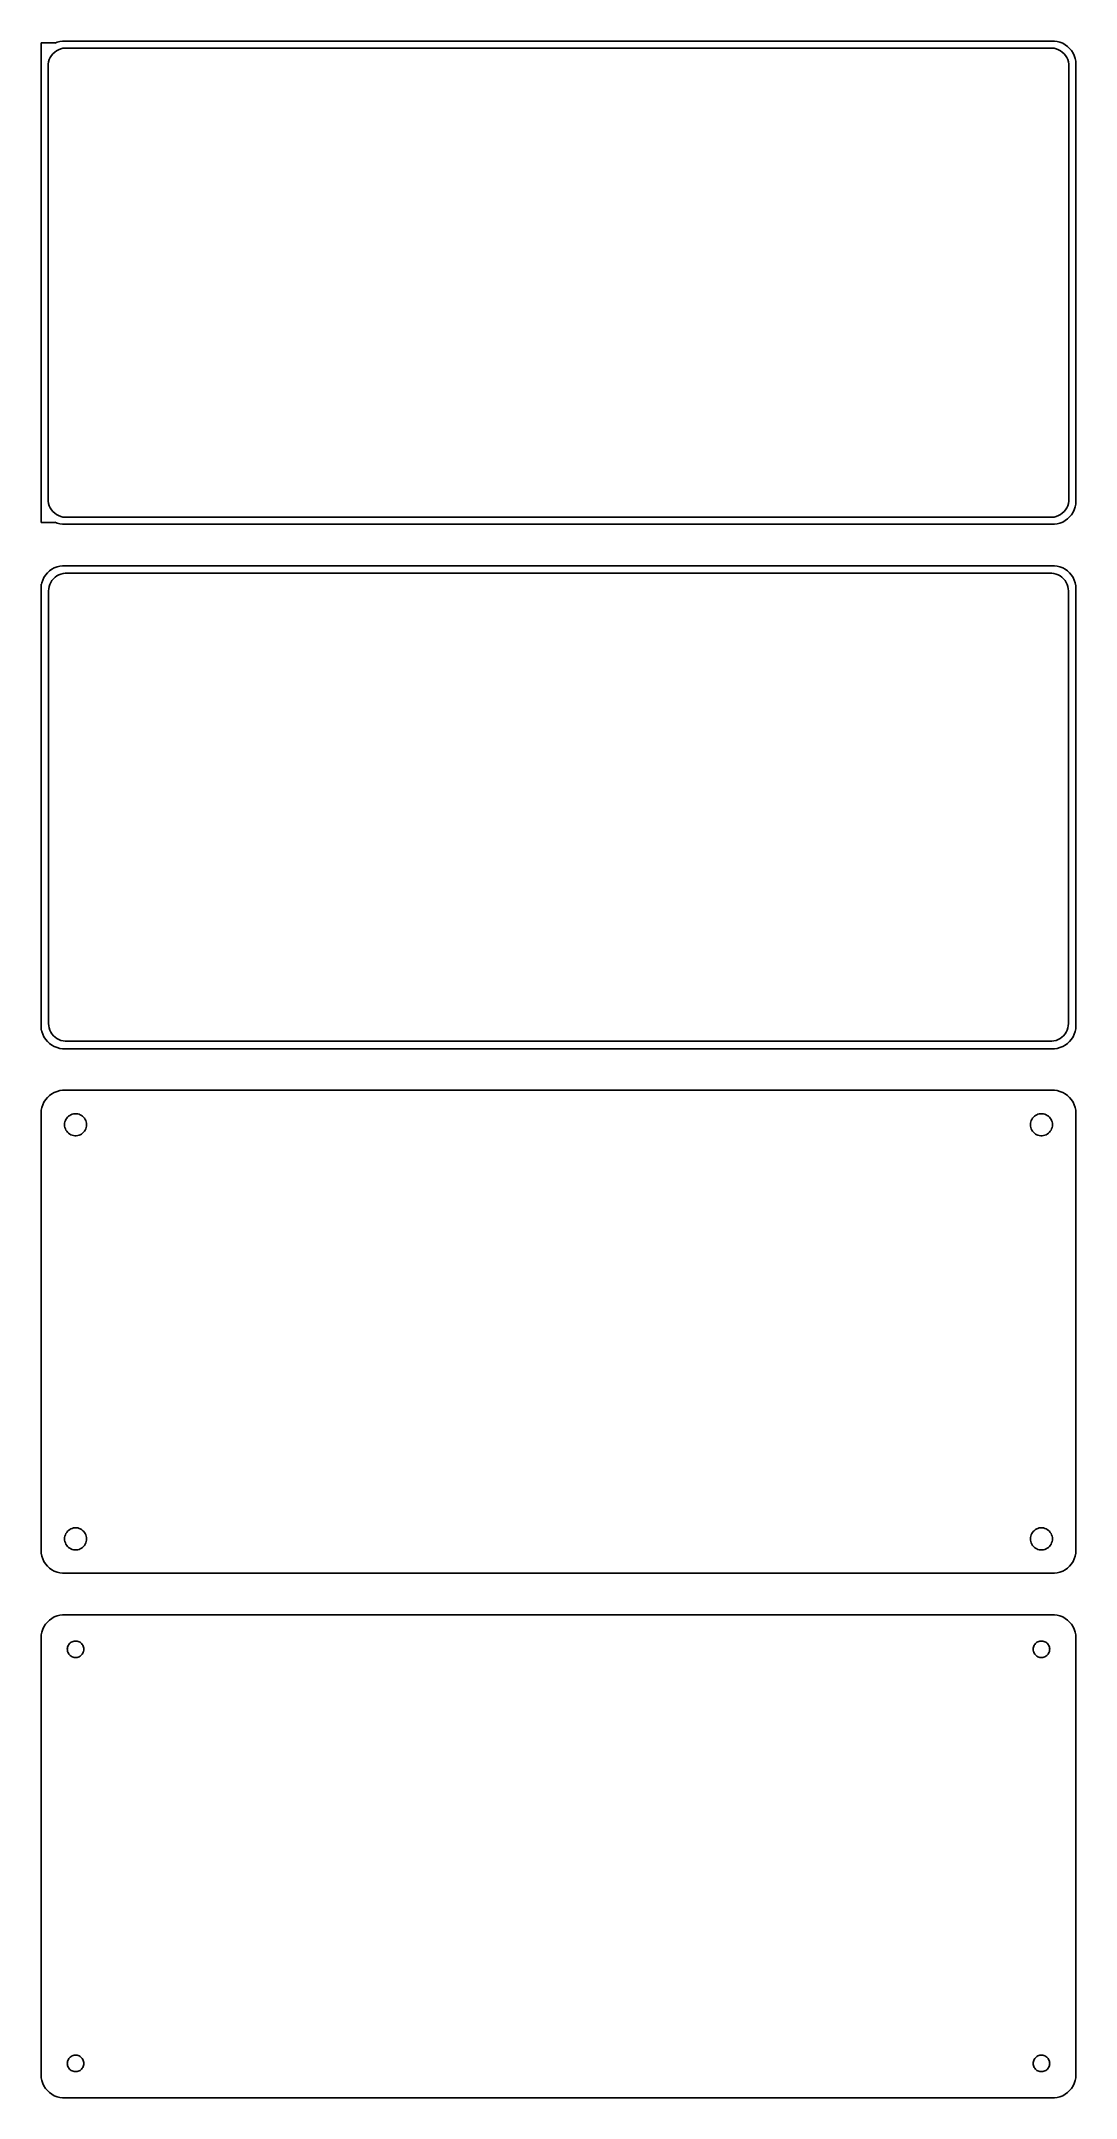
# Model space of a CAD drawing. Header units: metres. Extents: x -112 to 112, y 290 to 736.
import ezdxf

# ---------------------------------------------------------------- set-up
doc = ezdxf.new("R2010")
doc.units = ezdxf.units.M

msp = doc.modelspace()

# ---------------------------------------------------------------- linework, layer by layer
for p, q in [((-109.5, 736.115), (-112.5, 736.115)), ((-112.5, 736.115), (-112.5, 631.885)), ((-110.505, 732.927), (-110.236, 733.351)), ((-110.236, 733.351), (-109.916, 733.738)), ((-109.916, 733.738), (-109.55, 734.082)), ((-109.55, 734.082), (-109.143, 734.377)), ((-109.045, 736.255), (-109.5, 736.075)), ((-109.5, 736.075), (-109.5, 736.115)), ((-109.143, 734.377), (-108.703, 734.619)), ((-108.437, 736.411), (-109.045, 736.255)), ((-108.703, 734.619), (-108.236, 734.804)), ((-107.814, 736.49), (-108.437, 736.411)), ((-108.236, 734.804), (-107.75, 734.929)), ((107.814, 736.49), (-107.814, 736.49)), ((-107.75, 734.929), (-107.251, 734.992)), ((-107.251, 734.992), (107.251, 734.992)), ((107.251, 734.992), (107.75, 734.929)), ((107.75, 734.929), (108.236, 734.804)), ((108.437, 736.411), (107.814, 736.49)), ((108.236, 734.804), (108.703, 734.619)), ((109.045, 736.255), (108.437, 736.411)), ((108.703, 734.619), (109.143, 734.377)), ((109.629, 736.024), (109.045, 736.255)), ((109.143, 734.377), (109.55, 734.082)), ((109.55, 734.082), (109.916, 733.738)), ((110.179, 735.722), (109.629, 736.024)), ((109.916, 733.738), (110.236, 733.351)), ((110.687, 735.353), (110.179, 735.722)), ((110.236, 733.351), (110.505, 732.927)), ((111.145, 734.923), (110.687, 735.353)), ((111.545, 734.439), (111.145, 734.923)), ((111.882, 733.909), (111.545, 734.439)), ((112.149, 733.341), (111.882, 733.909)), ((112.343, 732.743), (112.149, 733.341)), ((-111, 731), (-110.968, 731.501)), ((-111, 637), (-111, 731)), ((-110.968, 731.501), (-110.874, 731.995)), ((-110.874, 731.995), (-110.719, 732.472)), ((-110.719, 732.472), (-110.505, 732.927)), ((110.505, 732.927), (110.719, 732.472)), ((110.719, 732.472), (110.874, 731.995)), ((110.874, 731.995), (110.968, 731.501)), ((110.968, 731.501), (111, 731)), ((111, 731), (111, 637)), ((112.461, 732.127), (112.343, 732.743)), ((112.5, 731.5), (112.461, 732.127)), ((112.5, 636.5), (112.5, 731.5)), ((-110.968, 636.499), (-111, 637)), ((-110.874, 636.005), (-110.968, 636.499)), ((-110.719, 635.528), (-110.874, 636.005)), ((-110.505, 635.073), (-110.719, 635.528)), ((-110.236, 634.649), (-110.505, 635.073)), ((110.505, 635.073), (110.236, 634.649)), ((110.719, 635.528), (110.505, 635.073)), ((110.874, 636.005), (110.719, 635.528)), ((110.968, 636.499), (110.874, 636.005)), ((111, 637), (110.968, 636.499)), ((112.149, 634.659), (112.343, 635.257)), ((112.343, 635.257), (112.461, 635.873)), ((112.461, 635.873), (112.5, 636.5)), ((-112.5, 631.885), (-109.5, 631.885)), ((-109.916, 634.262), (-110.236, 634.649)), ((-109.55, 633.918), (-109.916, 634.262)), ((-109.143, 633.623), (-109.55, 633.918)), ((-109.5, 631.885), (-109.5, 631.925)), ((-109.5, 631.925), (-109.045, 631.745)), ((-108.703, 633.381), (-109.143, 633.623)), ((-109.045, 631.745), (-108.437, 631.589)), ((-108.236, 633.196), (-108.703, 633.381)), ((-108.437, 631.589), (-107.814, 631.51)), ((-107.75, 633.071), (-108.236, 633.196)), ((-107.814, 631.51), (107.814, 631.51)), ((-107.251, 633.008), (-107.75, 633.071)), ((107.251, 633.008), (-107.251, 633.008)), ((107.75, 633.071), (107.251, 633.008)), ((108.236, 633.196), (107.75, 633.071)), ((107.814, 631.51), (108.437, 631.589)), ((108.703, 633.381), (108.236, 633.196)), ((108.437, 631.589), (109.045, 631.745)), ((109.143, 633.623), (108.703, 633.381)), ((109.045, 631.745), (109.629, 631.976)), ((109.55, 633.918), (109.143, 633.623)), ((109.916, 634.262), (109.55, 633.918)), ((109.629, 631.976), (110.179, 632.278)), ((110.236, 634.649), (109.916, 634.262)), ((110.179, 632.278), (110.687, 632.647)), ((110.687, 632.647), (111.145, 633.077)), ((111.145, 633.077), (111.545, 633.561)), ((111.545, 633.561), (111.882, 634.091)), ((111.882, 634.091), (112.149, 634.659)), ((-110.687, 621.353), (-111.145, 620.923)), ((-110.179, 621.722), (-110.687, 621.353)), ((-109.629, 622.024), (-110.179, 621.722)), ((-109.045, 622.255), (-109.629, 622.024)), ((-108.437, 622.411), (-109.045, 622.255)), ((-107.814, 622.49), (-108.437, 622.411)), ((107.814, 622.49), (-107.814, 622.49)), ((108.437, 622.411), (107.814, 622.49)), ((109.045, 622.255), (108.437, 622.411)), ((109.629, 622.024), (109.045, 622.255)), ((110.179, 621.722), (109.629, 622.024)), ((110.687, 621.353), (110.179, 621.722)), ((111.145, 620.923), (110.687, 621.353)), ((-112.4, 618.444), (-112.5, 618.444)), ((-112.5, 618.444), (-112.5, 521.556)), ((-112.343, 618.743), (-112.4, 618.444)), ((-112.149, 619.341), (-112.343, 618.743)), ((-111.882, 619.909), (-112.149, 619.341)), ((-111.545, 620.439), (-111.882, 619.909)), ((-111.145, 620.923), (-111.545, 620.439)), ((-110.873, 617), (-110.842, 617.485)), ((-110.873, 523), (-110.873, 617)), ((-110.842, 617.485), (-110.751, 617.963)), ((-110.751, 617.963), (-110.601, 618.426)), ((-110.601, 618.426), (-110.394, 618.866)), ((-110.394, 618.866), (-110.133, 619.276)), ((-110.133, 619.276), (-109.823, 619.651)), ((-109.823, 619.651), (-109.469, 619.984)), ((-109.469, 619.984), (-109.075, 620.27)), ((-109.075, 620.27), (-108.649, 620.504)), ((-108.649, 620.504), (-108.197, 620.683)), ((-108.197, 620.683), (-107.726, 620.804)), ((-107.726, 620.804), (-107.243, 620.865)), ((-107.243, 620.865), (107.243, 620.865)), ((107.243, 620.865), (107.726, 620.804)), ((107.726, 620.804), (108.197, 620.683)), ((108.197, 620.683), (108.649, 620.504)), ((108.649, 620.504), (109.075, 620.27)), ((109.075, 620.27), (109.469, 619.984)), ((109.469, 619.984), (109.823, 619.651)), ((109.823, 619.651), (110.133, 619.276)), ((110.133, 619.276), (110.394, 618.866)), ((110.394, 618.866), (110.601, 618.426)), ((110.601, 618.426), (110.751, 617.963)), ((110.751, 617.963), (110.842, 617.485)), ((110.842, 617.485), (110.873, 617)), ((110.873, 617), (110.873, 523)), ((111.545, 620.439), (111.145, 620.923)), ((111.882, 619.909), (111.545, 620.439)), ((112.149, 619.341), (111.882, 619.909)), ((112.343, 618.743), (112.149, 619.341)), ((112.461, 618.127), (112.343, 618.743)), ((112.5, 617.5), (112.461, 618.127)), ((112.5, 522.5), (112.5, 617.5)), ((-110.842, 522.515), (-110.873, 523)), ((110.873, 523), (110.842, 522.515)), ((-112.5, 521.556), (-112.4, 521.556)), ((-112.4, 521.556), (-112.343, 521.257)), ((-112.343, 521.257), (-112.149, 520.659)), ((-112.149, 520.659), (-111.882, 520.091)), ((-111.882, 520.091), (-111.545, 519.561)), ((-111.545, 519.561), (-111.145, 519.077)), ((-111.145, 519.077), (-110.687, 518.647)), ((-110.751, 522.037), (-110.842, 522.515)), ((-110.601, 521.574), (-110.751, 522.037)), ((-110.687, 518.647), (-110.179, 518.278)), ((-110.394, 521.134), (-110.601, 521.574)), ((-110.133, 520.724), (-110.394, 521.134)), ((-109.823, 520.349), (-110.133, 520.724)), ((-109.469, 520.016), (-109.823, 520.349)), ((-109.075, 519.73), (-109.469, 520.016)), ((-108.649, 519.496), (-109.075, 519.73)), ((-108.197, 519.317), (-108.649, 519.496)), ((-107.726, 519.196), (-108.197, 519.317)), ((-107.243, 519.135), (-107.726, 519.196)), ((107.243, 519.135), (-107.243, 519.135)), ((107.726, 519.196), (107.243, 519.135)), ((108.197, 519.317), (107.726, 519.196)), ((108.649, 519.496), (108.197, 519.317)), ((109.075, 519.73), (108.649, 519.496)), ((109.469, 520.016), (109.075, 519.73)), ((109.823, 520.349), (109.469, 520.016)), ((110.133, 520.724), (109.823, 520.349)), ((110.394, 521.134), (110.133, 520.724)), ((110.179, 518.278), (110.687, 518.647)), ((110.601, 521.574), (110.394, 521.134)), ((110.751, 522.037), (110.601, 521.574)), ((110.687, 518.647), (111.145, 519.077)), ((110.842, 522.515), (110.751, 522.037)), ((111.145, 519.077), (111.545, 519.561)), ((111.545, 519.561), (111.882, 520.091)), ((111.882, 520.091), (112.149, 520.659)), ((112.149, 520.659), (112.343, 521.257)), ((112.343, 521.257), (112.461, 521.873)), ((112.461, 521.873), (112.5, 522.5)), ((-110.179, 518.278), (-109.629, 517.976)), ((-109.629, 517.976), (-109.045, 517.745)), ((-109.045, 517.745), (-108.437, 517.589)), ((-108.437, 517.589), (-107.814, 517.51)), ((-107.814, 517.51), (107.814, 517.51)), ((107.814, 517.51), (108.437, 517.589)), ((108.437, 517.589), (109.045, 517.745)), ((109.045, 517.745), (109.629, 517.976)), ((109.629, 517.976), (110.179, 518.278)), ((-112.149, 505.341), (-112.343, 504.743)), ((-111.882, 505.909), (-112.149, 505.341)), ((-111.545, 506.439), (-111.882, 505.909)), ((-111.145, 506.923), (-111.545, 506.439)), ((-110.687, 507.353), (-111.145, 506.923)), ((-110.179, 507.722), (-110.687, 507.353)), ((-109.629, 508.024), (-110.179, 507.722)), ((-109.045, 508.255), (-109.629, 508.024)), ((-108.437, 508.411), (-109.045, 508.255)), ((-107.814, 508.49), (-108.437, 508.411)), ((107.814, 508.49), (-107.814, 508.49)), ((108.437, 508.411), (107.814, 508.49)), ((109.045, 508.255), (108.437, 508.411)), ((109.629, 508.024), (109.045, 508.255)), ((110.179, 507.722), (109.629, 508.024)), ((110.687, 507.353), (110.179, 507.722)), ((111.145, 506.923), (110.687, 507.353)), ((111.545, 506.439), (111.145, 506.923)), ((111.882, 505.909), (111.545, 506.439)), ((112.149, 505.341), (111.882, 505.909)), ((112.343, 504.743), (112.149, 505.341)), ((-112.461, 504.127), (-112.5, 503.5)), ((-112.5, 503.5), (-112.5, 408.5)), ((-112.343, 504.743), (-112.461, 504.127)), ((-107.4, 501), (-107.381, 501.301)), ((-107.381, 500.699), (-107.4, 501)), ((-107.381, 501.301), (-107.325, 501.597)), ((-107.325, 500.403), (-107.381, 500.699)), ((-107.325, 501.597), (-107.231, 501.883)), ((-107.231, 501.883), (-107.103, 502.156)), ((-107.103, 502.156), (-106.942, 502.411)), ((-106.942, 502.411), (-106.75, 502.643)), ((-106.75, 502.643), (-106.53, 502.849)), ((-106.53, 502.849), (-106.286, 503.026)), ((-106.286, 503.026), (-106.022, 503.172)), ((-106.022, 503.172), (-105.742, 503.283)), ((-105.742, 503.283), (-105.45, 503.357)), ((-105.45, 503.357), (-105.151, 503.395)), ((-105.151, 503.395), (-104.849, 503.395)), ((-104.849, 503.395), (-104.55, 503.357)), ((-104.55, 503.357), (-104.258, 503.283)), ((-104.258, 503.283), (-103.978, 503.172)), ((-103.978, 503.172), (-103.714, 503.026)), ((-103.714, 503.026), (-103.47, 502.849)), ((-103.47, 502.849), (-103.25, 502.643)), ((-103.25, 502.643), (-103.058, 502.411)), ((-103.058, 502.411), (-102.897, 502.156)), ((-102.897, 502.156), (-102.769, 501.883)), ((-102.769, 501.883), (-102.675, 501.597)), ((-102.675, 501.597), (-102.619, 501.301)), ((-102.619, 500.699), (-102.675, 500.403)), ((-102.619, 501.301), (-102.6, 501)), ((-102.6, 501), (-102.619, 500.699)), ((102.6, 501), (102.619, 501.301)), ((102.619, 500.699), (102.6, 501)), ((102.619, 501.301), (102.675, 501.597)), ((102.675, 500.403), (102.619, 500.699)), ((102.675, 501.597), (102.769, 501.883)), ((102.769, 501.883), (102.897, 502.156)), ((102.897, 502.156), (103.058, 502.411)), ((103.058, 502.411), (103.25, 502.643)), ((103.25, 502.643), (103.47, 502.849)), ((103.47, 502.849), (103.714, 503.026)), ((103.714, 503.026), (103.978, 503.172)), ((103.978, 503.172), (104.258, 503.283)), ((104.258, 503.283), (104.55, 503.357)), ((104.55, 503.357), (104.849, 503.395)), ((104.849, 503.395), (105.151, 503.395)), ((105.151, 503.395), (105.45, 503.357)), ((105.45, 503.357), (105.742, 503.283)), ((105.742, 503.283), (106.022, 503.172)), ((106.022, 503.172), (106.286, 503.026)), ((106.286, 503.026), (106.53, 502.849)), ((106.53, 502.849), (106.75, 502.643)), ((106.75, 502.643), (106.942, 502.411)), ((106.942, 502.411), (107.103, 502.156)), ((107.103, 502.156), (107.231, 501.883)), ((107.231, 501.883), (107.325, 501.597)), ((107.325, 501.597), (107.381, 501.301)), ((107.381, 500.699), (107.325, 500.403)), ((107.381, 501.301), (107.4, 501)), ((107.4, 501), (107.381, 500.699)), ((112.461, 504.127), (112.343, 504.743)), ((112.5, 503.5), (112.461, 504.127)), ((112.5, 408.5), (112.5, 503.5)), ((-107.231, 500.117), (-107.325, 500.403)), ((-107.103, 499.844), (-107.231, 500.117)), ((-106.942, 499.589), (-107.103, 499.844)), ((-106.75, 499.357), (-106.942, 499.589)), ((-106.53, 499.151), (-106.75, 499.357)), ((-106.286, 498.974), (-106.53, 499.151)), ((-106.022, 498.828), (-106.286, 498.974)), ((-105.742, 498.717), (-106.022, 498.828)), ((-105.45, 498.643), (-105.742, 498.717)), ((-105.151, 498.605), (-105.45, 498.643)), ((-104.849, 498.605), (-105.151, 498.605)), ((-104.55, 498.643), (-104.849, 498.605)), ((-104.258, 498.717), (-104.55, 498.643)), ((-103.978, 498.828), (-104.258, 498.717)), ((-103.714, 498.974), (-103.978, 498.828)), ((-103.47, 499.151), (-103.714, 498.974)), ((-103.25, 499.357), (-103.47, 499.151)), ((-103.058, 499.589), (-103.25, 499.357)), ((-102.897, 499.844), (-103.058, 499.589)), ((-102.769, 500.117), (-102.897, 499.844)), ((-102.675, 500.403), (-102.769, 500.117)), ((102.769, 500.117), (102.675, 500.403)), ((102.897, 499.844), (102.769, 500.117)), ((103.058, 499.589), (102.897, 499.844)), ((103.25, 499.357), (103.058, 499.589)), ((103.47, 499.151), (103.25, 499.357)), ((103.714, 498.974), (103.47, 499.151)), ((103.978, 498.828), (103.714, 498.974)), ((104.258, 498.717), (103.978, 498.828)), ((104.55, 498.643), (104.258, 498.717)), ((104.849, 498.605), (104.55, 498.643)), ((105.151, 498.605), (104.849, 498.605)), ((105.45, 498.643), (105.151, 498.605)), ((105.742, 498.717), (105.45, 498.643)), ((106.022, 498.828), (105.742, 498.717)), ((106.286, 498.974), (106.022, 498.828)), ((106.53, 499.151), (106.286, 498.974)), ((106.75, 499.357), (106.53, 499.151)), ((106.942, 499.589), (106.75, 499.357)), ((107.103, 499.844), (106.942, 499.589)), ((107.231, 500.117), (107.103, 499.844)), ((107.325, 500.403), (107.231, 500.117)), ((-107.4, 411), (-107.381, 411.301)), ((-107.381, 411.301), (-107.325, 411.597)), ((-107.325, 411.597), (-107.231, 411.883)), ((-107.231, 411.883), (-107.103, 412.156)), ((-107.103, 412.156), (-106.942, 412.411)), ((-106.942, 412.411), (-106.75, 412.643)), ((-106.75, 412.643), (-106.53, 412.849)), ((-106.53, 412.849), (-106.286, 413.026)), ((-106.286, 413.026), (-106.022, 413.172)), ((-106.022, 413.172), (-105.742, 413.283)), ((-105.742, 413.283), (-105.45, 413.357)), ((-105.45, 413.357), (-105.151, 413.395)), ((-105.151, 413.395), (-104.849, 413.395)), ((-104.849, 413.395), (-104.55, 413.357)), ((-104.55, 413.357), (-104.258, 413.283)), ((-104.258, 413.283), (-103.978, 413.172)), ((-103.978, 413.172), (-103.714, 413.026)), ((-103.714, 413.026), (-103.47, 412.849)), ((-103.47, 412.849), (-103.25, 412.643)), ((-103.25, 412.643), (-103.058, 412.411)), ((-103.058, 412.411), (-102.897, 412.156)), ((-102.897, 412.156), (-102.769, 411.883)), ((-102.769, 411.883), (-102.675, 411.597)), ((-102.675, 411.597), (-102.619, 411.301)), ((-102.619, 411.301), (-102.6, 411)), ((102.6, 411), (102.619, 411.301)), ((102.619, 411.301), (102.675, 411.597)), ((102.675, 411.597), (102.769, 411.883)), ((102.769, 411.883), (102.897, 412.156)), ((102.897, 412.156), (103.058, 412.411)), ((103.058, 412.411), (103.25, 412.643)), ((103.25, 412.643), (103.47, 412.849)), ((103.47, 412.849), (103.714, 413.026)), ((103.714, 413.026), (103.978, 413.172)), ((103.978, 413.172), (104.258, 413.283)), ((104.258, 413.283), (104.55, 413.357)), ((104.55, 413.357), (104.849, 413.395)), ((104.849, 413.395), (105.151, 413.395)), ((105.151, 413.395), (105.45, 413.357)), ((105.45, 413.357), (105.742, 413.283)), ((105.742, 413.283), (106.022, 413.172)), ((106.022, 413.172), (106.286, 413.026)), ((106.286, 413.026), (106.53, 412.849)), ((106.53, 412.849), (106.75, 412.643)), ((106.75, 412.643), (106.942, 412.411)), ((106.942, 412.411), (107.103, 412.156)), ((107.103, 412.156), (107.231, 411.883)), ((107.231, 411.883), (107.325, 411.597)), ((107.325, 411.597), (107.381, 411.301)), ((107.381, 411.301), (107.4, 411)), ((-112.5, 408.5), (-112.461, 407.873)), ((-112.461, 407.873), (-112.343, 407.257)), ((-112.343, 407.257), (-112.149, 406.659)), ((-107.381, 410.699), (-107.4, 411)), ((-107.325, 410.403), (-107.381, 410.699)), ((-107.231, 410.117), (-107.325, 410.403)), ((-107.103, 409.844), (-107.231, 410.117)), ((-106.942, 409.589), (-107.103, 409.844)), ((-106.75, 409.357), (-106.942, 409.589)), ((-106.53, 409.151), (-106.75, 409.357)), ((-106.286, 408.974), (-106.53, 409.151)), ((-106.022, 408.828), (-106.286, 408.974)), ((-105.742, 408.717), (-106.022, 408.828)), ((-105.45, 408.643), (-105.742, 408.717)), ((-105.151, 408.605), (-105.45, 408.643)), ((-104.849, 408.605), (-105.151, 408.605)), ((-104.55, 408.643), (-104.849, 408.605)), ((-104.258, 408.717), (-104.55, 408.643)), ((-103.978, 408.828), (-104.258, 408.717)), ((-103.714, 408.974), (-103.978, 408.828)), ((-103.47, 409.151), (-103.714, 408.974)), ((-103.25, 409.357), (-103.47, 409.151)), ((-103.058, 409.589), (-103.25, 409.357)), ((-102.897, 409.844), (-103.058, 409.589)), ((-102.769, 410.117), (-102.897, 409.844)), ((-102.675, 410.403), (-102.769, 410.117)), ((-102.619, 410.699), (-102.675, 410.403)), ((-102.6, 411), (-102.619, 410.699)), ((102.619, 410.699), (102.6, 411)), ((102.675, 410.403), (102.619, 410.699)), ((102.769, 410.117), (102.675, 410.403)), ((102.897, 409.844), (102.769, 410.117)), ((103.058, 409.589), (102.897, 409.844)), ((103.25, 409.357), (103.058, 409.589)), ((103.47, 409.151), (103.25, 409.357)), ((103.714, 408.974), (103.47, 409.151)), ((103.978, 408.828), (103.714, 408.974)), ((104.258, 408.717), (103.978, 408.828)), ((104.55, 408.643), (104.258, 408.717)), ((104.849, 408.605), (104.55, 408.643)), ((105.151, 408.605), (104.849, 408.605)), ((105.45, 408.643), (105.151, 408.605)), ((105.742, 408.717), (105.45, 408.643)), ((106.022, 408.828), (105.742, 408.717)), ((106.286, 408.974), (106.022, 408.828)), ((106.53, 409.151), (106.286, 408.974)), ((106.75, 409.357), (106.53, 409.151)), ((106.942, 409.589), (106.75, 409.357)), ((107.103, 409.844), (106.942, 409.589)), ((107.231, 410.117), (107.103, 409.844)), ((107.325, 410.403), (107.231, 410.117)), ((107.381, 410.699), (107.325, 410.403)), ((107.4, 411), (107.381, 410.699)), ((112.149, 406.659), (112.343, 407.257)), ((112.343, 407.257), (112.461, 407.873)), ((112.461, 407.873), (112.5, 408.5)), ((-112.149, 406.659), (-111.882, 406.091)), ((-111.882, 406.091), (-111.545, 405.561)), ((-111.545, 405.561), (-111.145, 405.077)), ((-111.145, 405.077), (-110.687, 404.647)), ((-110.687, 404.647), (-110.179, 404.278)), ((-110.179, 404.278), (-109.629, 403.976)), ((-109.629, 403.976), (-109.045, 403.745)), ((-109.045, 403.745), (-108.437, 403.589)), ((-108.437, 403.589), (-107.814, 403.51)), ((-107.814, 403.51), (107.814, 403.51)), ((107.814, 403.51), (108.437, 403.589)), ((108.437, 403.589), (109.045, 403.745)), ((109.045, 403.745), (109.629, 403.976)), ((109.629, 403.976), (110.179, 404.278)), ((110.179, 404.278), (110.687, 404.647)), ((110.687, 404.647), (111.145, 405.077)), ((111.145, 405.077), (111.545, 405.561)), ((111.545, 405.561), (111.882, 406.091)), ((111.882, 406.091), (112.149, 406.659)), ((-110.687, 393.353), (-111.145, 392.923)), ((-110.179, 393.722), (-110.687, 393.353)), ((-109.629, 394.024), (-110.179, 393.722)), ((-109.045, 394.255), (-109.629, 394.024)), ((-108.437, 394.411), (-109.045, 394.255)), ((-107.814, 394.49), (-108.437, 394.411)), ((107.814, 394.49), (-107.814, 394.49)), ((108.437, 394.411), (107.814, 394.49)), ((109.045, 394.255), (108.437, 394.411)), ((109.629, 394.024), (109.045, 394.255)), ((110.179, 393.722), (109.629, 394.024)), ((110.687, 393.353), (110.179, 393.722)), ((111.145, 392.923), (110.687, 393.353)), ((-112.461, 390.127), (-112.5, 389.5)), ((-112.5, 389.5), (-112.5, 294.5)), ((-112.343, 390.743), (-112.461, 390.127)), ((-112.149, 391.341), (-112.343, 390.743)), ((-111.882, 391.909), (-112.149, 391.341)), ((-111.545, 392.439), (-111.882, 391.909)), ((-111.145, 392.923), (-111.545, 392.439)), ((111.545, 392.439), (111.145, 392.923)), ((111.882, 391.909), (111.545, 392.439)), ((112.149, 391.341), (111.882, 391.909)), ((112.343, 390.743), (112.149, 391.341)), ((112.461, 390.127), (112.343, 390.743)), ((112.5, 389.5), (112.461, 390.127)), ((112.5, 294.5), (112.5, 389.5)), ((-106.8, 387), (-106.786, 387.226)), ((-106.786, 386.774), (-106.8, 387)), ((-106.786, 387.226), (-106.743, 387.448)), ((-106.743, 386.552), (-106.786, 386.774)), ((-106.743, 387.448), (-106.674, 387.663)), ((-106.674, 386.337), (-106.743, 386.552)), ((-106.674, 387.663), (-106.577, 387.867)), ((-106.577, 386.133), (-106.674, 386.337)), ((-106.577, 387.867), (-106.456, 388.058)), ((-106.456, 385.942), (-106.577, 386.133)), ((-106.456, 388.058), (-106.312, 388.232)), ((-106.312, 385.768), (-106.456, 385.942)), ((-106.312, 388.232), (-106.147, 388.387)), ((-106.147, 385.613), (-106.312, 385.768)), ((-106.147, 388.387), (-105.964, 388.52)), ((-105.964, 385.48), (-106.147, 385.613)), ((-105.964, 388.52), (-105.766, 388.629)), ((-105.766, 385.371), (-105.964, 385.48)), ((-105.766, 388.629), (-105.556, 388.712)), ((-105.556, 385.288), (-105.766, 385.371)), ((-105.556, 388.712), (-105.337, 388.768)), ((-105.337, 385.232), (-105.556, 385.288)), ((-105.337, 388.768), (-105.113, 388.796)), ((-105.113, 385.204), (-105.337, 385.232)), ((-105.113, 388.796), (-104.887, 388.796)), ((-104.887, 385.204), (-105.113, 385.204)), ((-104.887, 388.796), (-104.663, 388.768)), ((-104.663, 385.232), (-104.887, 385.204)), ((-104.663, 388.768), (-104.444, 388.712)), ((-104.444, 385.288), (-104.663, 385.232)), ((-104.444, 388.712), (-104.234, 388.629)), ((-104.234, 385.371), (-104.444, 385.288)), ((-104.234, 388.629), (-104.036, 388.52)), ((-104.036, 385.48), (-104.234, 385.371)), ((-104.036, 388.52), (-103.853, 388.387)), ((-103.853, 385.613), (-104.036, 385.48)), ((-103.853, 388.387), (-103.688, 388.232)), ((-103.688, 385.768), (-103.853, 385.613)), ((-103.688, 388.232), (-103.544, 388.058)), ((-103.544, 385.942), (-103.688, 385.768)), ((-103.544, 388.058), (-103.423, 387.867)), ((-103.423, 386.133), (-103.544, 385.942)), ((-103.423, 387.867), (-103.326, 387.663)), ((-103.326, 386.337), (-103.423, 386.133)), ((-103.326, 387.663), (-103.257, 387.448)), ((-103.257, 386.552), (-103.326, 386.337)), ((-103.257, 387.448), (-103.214, 387.226)), ((-103.214, 386.774), (-103.257, 386.552)), ((-103.214, 387.226), (-103.2, 387)), ((-103.2, 387), (-103.214, 386.774)), ((103.2, 387), (103.214, 387.226)), ((103.214, 386.774), (103.2, 387)), ((103.214, 387.226), (103.257, 387.448)), ((103.257, 386.552), (103.214, 386.774)), ((103.257, 387.448), (103.326, 387.663)), ((103.326, 386.337), (103.257, 386.552)), ((103.326, 387.663), (103.423, 387.867)), ((103.423, 386.133), (103.326, 386.337)), ((103.423, 387.867), (103.544, 388.058)), ((103.544, 385.942), (103.423, 386.133)), ((103.544, 388.058), (103.688, 388.232)), ((103.688, 385.768), (103.544, 385.942)), ((103.688, 388.232), (103.853, 388.387)), ((103.853, 385.613), (103.688, 385.768)), ((103.853, 388.387), (104.036, 388.52)), ((104.036, 385.48), (103.853, 385.613)), ((104.036, 388.52), (104.234, 388.629)), ((104.234, 385.371), (104.036, 385.48)), ((104.234, 388.629), (104.444, 388.712)), ((104.444, 385.288), (104.234, 385.371)), ((104.444, 388.712), (104.663, 388.768)), ((104.663, 385.232), (104.444, 385.288)), ((104.663, 388.768), (104.887, 388.796)), ((104.887, 385.204), (104.663, 385.232)), ((104.887, 388.796), (105.113, 388.796)), ((105.113, 385.204), (104.887, 385.204)), ((105.113, 388.796), (105.337, 388.768)), ((105.337, 385.232), (105.113, 385.204)), ((105.337, 388.768), (105.556, 388.712)), ((105.556, 385.288), (105.337, 385.232)), ((105.556, 388.712), (105.766, 388.629)), ((105.766, 385.371), (105.556, 385.288)), ((105.766, 388.629), (105.964, 388.52)), ((105.964, 385.48), (105.766, 385.371)), ((105.964, 388.52), (106.147, 388.387)), ((106.147, 385.613), (105.964, 385.48)), ((106.147, 388.387), (106.312, 388.232)), ((106.312, 385.768), (106.147, 385.613)), ((106.312, 388.232), (106.456, 388.058)), ((106.456, 385.942), (106.312, 385.768)), ((106.456, 388.058), (106.577, 387.867)), ((106.577, 386.133), (106.456, 385.942)), ((106.577, 387.867), (106.674, 387.663)), ((106.674, 386.337), (106.577, 386.133)), ((106.674, 387.663), (106.743, 387.448)), ((106.743, 386.552), (106.674, 386.337)), ((106.743, 387.448), (106.786, 387.226)), ((106.786, 386.774), (106.743, 386.552)), ((106.786, 387.226), (106.8, 387)), ((106.8, 387), (106.786, 386.774)), ((-106.8, 297), (-106.786, 297.226)), ((-106.786, 296.774), (-106.8, 297)), ((-106.786, 297.226), (-106.743, 297.448)), ((-106.743, 296.552), (-106.786, 296.774)), ((-106.743, 297.448), (-106.674, 297.663)), ((-106.674, 296.337), (-106.743, 296.552)), ((-106.674, 297.663), (-106.577, 297.867)), ((-106.577, 296.133), (-106.674, 296.337)), ((-106.577, 297.867), (-106.456, 298.058)), ((-106.456, 295.942), (-106.577, 296.133)), ((-106.456, 298.058), (-106.312, 298.232)), ((-106.312, 295.768), (-106.456, 295.942)), ((-106.312, 298.232), (-106.147, 298.387)), ((-106.147, 295.613), (-106.312, 295.768)), ((-106.147, 298.387), (-105.964, 298.52)), ((-105.964, 295.48), (-106.147, 295.613)), ((-105.964, 298.52), (-105.766, 298.629)), ((-105.766, 295.371), (-105.964, 295.48)), ((-105.766, 298.629), (-105.556, 298.712)), ((-105.556, 295.288), (-105.766, 295.371)), ((-105.556, 298.712), (-105.337, 298.768)), ((-105.337, 295.232), (-105.556, 295.288)), ((-105.337, 298.768), (-105.113, 298.796)), ((-105.113, 295.204), (-105.337, 295.232)), ((-105.113, 298.796), (-104.887, 298.796)), ((-104.887, 295.204), (-105.113, 295.204)), ((-104.887, 298.796), (-104.663, 298.768)), ((-104.663, 295.232), (-104.887, 295.204)), ((-104.663, 298.768), (-104.444, 298.712)), ((-104.444, 295.288), (-104.663, 295.232)), ((-104.444, 298.712), (-104.234, 298.629)), ((-104.234, 295.371), (-104.444, 295.288)), ((-104.234, 298.629), (-104.036, 298.52)), ((-104.036, 295.48), (-104.234, 295.371)), ((-104.036, 298.52), (-103.853, 298.387)), ((-103.853, 295.613), (-104.036, 295.48)), ((-103.853, 298.387), (-103.688, 298.232)), ((-103.688, 295.768), (-103.853, 295.613)), ((-103.688, 298.232), (-103.544, 298.058)), ((-103.544, 295.942), (-103.688, 295.768)), ((-103.544, 298.058), (-103.423, 297.867)), ((-103.423, 296.133), (-103.544, 295.942)), ((-103.423, 297.867), (-103.326, 297.663)), ((-103.326, 296.337), (-103.423, 296.133)), ((-103.326, 297.663), (-103.257, 297.448)), ((-103.257, 296.552), (-103.326, 296.337)), ((-103.257, 297.448), (-103.214, 297.226)), ((-103.214, 296.774), (-103.257, 296.552)), ((-103.214, 297.226), (-103.2, 297)), ((-103.2, 297), (-103.214, 296.774)), ((103.2, 297), (103.214, 297.226)), ((103.214, 296.774), (103.2, 297)), ((103.214, 297.226), (103.257, 297.448)), ((103.257, 296.552), (103.214, 296.774)), ((103.257, 297.448), (103.326, 297.663)), ((103.326, 296.337), (103.257, 296.552)), ((103.326, 297.663), (103.423, 297.867)), ((103.423, 296.133), (103.326, 296.337)), ((103.423, 297.867), (103.544, 298.058)), ((103.544, 295.942), (103.423, 296.133)), ((103.544, 298.058), (103.688, 298.232)), ((103.688, 295.768), (103.544, 295.942)), ((103.688, 298.232), (103.853, 298.387)), ((103.853, 295.613), (103.688, 295.768)), ((103.853, 298.387), (104.036, 298.52)), ((104.036, 295.48), (103.853, 295.613)), ((104.036, 298.52), (104.234, 298.629)), ((104.234, 295.371), (104.036, 295.48)), ((104.234, 298.629), (104.444, 298.712)), ((104.444, 295.288), (104.234, 295.371)), ((104.444, 298.712), (104.663, 298.768)), ((104.663, 295.232), (104.444, 295.288)), ((104.663, 298.768), (104.887, 298.796)), ((104.887, 295.204), (104.663, 295.232)), ((104.887, 298.796), (105.113, 298.796)), ((105.113, 295.204), (104.887, 295.204)), ((105.113, 298.796), (105.337, 298.768)), ((105.337, 295.232), (105.113, 295.204)), ((105.337, 298.768), (105.556, 298.712)), ((105.556, 295.288), (105.337, 295.232)), ((105.556, 298.712), (105.766, 298.629)), ((105.766, 295.371), (105.556, 295.288)), ((105.766, 298.629), (105.964, 298.52)), ((105.964, 295.48), (105.766, 295.371)), ((105.964, 298.52), (106.147, 298.387)), ((106.147, 295.613), (105.964, 295.48)), ((106.147, 298.387), (106.312, 298.232)), ((106.312, 295.768), (106.147, 295.613)), ((106.312, 298.232), (106.456, 298.058)), ((106.456, 295.942), (106.312, 295.768)), ((106.456, 298.058), (106.577, 297.867)), ((106.577, 296.133), (106.456, 295.942)), ((106.577, 297.867), (106.674, 297.663)), ((106.674, 296.337), (106.577, 296.133)), ((106.674, 297.663), (106.743, 297.448)), ((106.743, 296.552), (106.674, 296.337)), ((106.743, 297.448), (106.786, 297.226)), ((106.786, 296.774), (106.743, 296.552)), ((106.786, 297.226), (106.8, 297)), ((106.8, 297), (106.786, 296.774)), ((-112.5, 294.5), (-112.461, 293.873)), ((-112.461, 293.873), (-112.343, 293.257)), ((-112.343, 293.257), (-112.149, 292.659)), ((-112.149, 292.659), (-111.882, 292.091)), ((-111.882, 292.091), (-111.545, 291.561)), ((-111.545, 291.561), (-111.145, 291.077)), ((-111.145, 291.077), (-110.687, 290.647)), ((-110.687, 290.647), (-110.179, 290.278)), ((110.179, 290.278), (110.687, 290.647)), ((110.687, 290.647), (111.145, 291.077)), ((111.145, 291.077), (111.545, 291.561)), ((111.545, 291.561), (111.882, 292.091)), ((111.882, 292.091), (112.149, 292.659)), ((112.149, 292.659), (112.343, 293.257)), ((112.343, 293.257), (112.461, 293.873)), ((112.461, 293.873), (112.5, 294.5)), ((-110.179, 290.278), (-109.629, 289.976)), ((-109.629, 289.976), (-109.045, 289.745)), ((-109.045, 289.745), (-108.437, 289.589)), ((-108.437, 289.589), (-107.814, 289.51)), ((-107.814, 289.51), (107.814, 289.51)), ((107.814, 289.51), (108.437, 289.589)), ((108.437, 289.589), (109.045, 289.745)), ((109.045, 289.745), (109.629, 289.976)), ((109.629, 289.976), (110.179, 290.278))]:
    msp.add_line(p, q)

doc.saveas('drawing.dxf')
